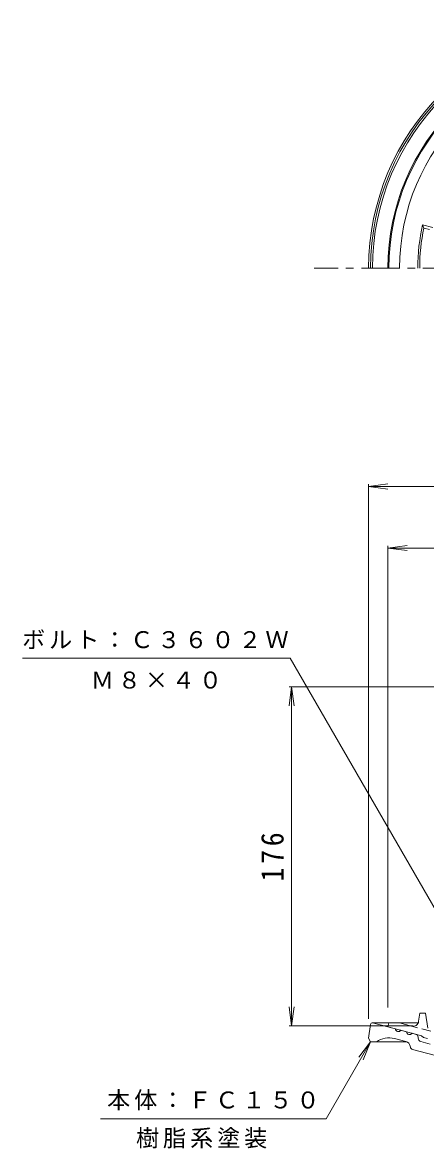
# Model space of a CAD drawing. Units: millimetres, scale not verified. Extents: x -351 to 294, y -461 to 489.
# Drawn here: x -351 to -141, y -117 to 468 of the extents above; entities that cross this region are included whole.
import ezdxf

# ---------------------------------------------------------------- set-up
doc = ezdxf.new("R2010")
doc.units = ezdxf.units.MM
doc.header["$LTSCALE"] = 4
doc.linetypes.add('CHAIN1', pattern=[8, 5, -1, 1, -1])
doc.linetypes.add('DASHED1', pattern=[1.8, 1.2, -0.6])
for name, color, linetype, lineweight in [('0-0_通り芯', 3, 'Continuous', 9), ('0-1_躯体', 2, 'Continuous', 9), ('0-4_その他', 7, 'Continuous', 9), ('0-5_寸法', 7, 'Continuous', 9)]:
    doc.layers.add(name, color=color, linetype=linetype, lineweight=lineweight)
doc.styles.add('ＭＳ ゴシック', font='')
doc.styles.get('ＭＳ ゴシック').set_extended_font_data('MS Gothic')

msp = doc.modelspace()

# ---------------------------------------------------------------- linework, layer by layer
at = {"layer": '0-0_通り芯', "linetype": 'CHAIN1'}
msp.add_line((101.209, 340.513), (-199.248, 340.513), dxfattribs=at)
at = {"layer": '0-0_通り芯'}
for p, q in [((-170.103, -52.167), (-170.993, -59.291)), ((-145.229, -51.291), (-169.11, -51.291)), ((-168.993, -51.291), (-157.137, -54.468)), ((-154.239, -55.244), (-151.342, -56.021)), ((-146.143, -57.414), (-148.444, -56.797)), ((-145.422, -58.179), (-145.06, -59.952)), ((-169.993, -61.291), (-170.993, -59.291)), ((-151.149, -61.291), (-169.993, -61.291)), ((-151.616, -61.124), (-157.614, -59.517)), ((-149.453, -63.42), (-149.339, -63.981)), ((-143.978, -61.1), (-139.008, -62.432)), ((-136.992, -68.148), (-148.257, -65.13))]:
    msp.add_line(p, q, dxfattribs=at)
for centre, radius, start, end in [((-43.493, 340.513), 127.5, 0, 180), ((-43.493, 340.513), 126.5, 0, 180), ((-43.493, 340.513), 125.5, 0, 180), ((-169.11, -52.291), 1, 90, 172.87604), ((-155.527, -54.252), 1.625, 187.61929, 322.3797), ((-149.731, -55.805), 1.625, 187.62059, 322.37891), ((-146.402, -58.38), 1, 11.56642, 75.00078), ((-160.461, -70.142), 11, 75.00029, 126.42915), ((-152.393, -64.021), 3, 11.56622, 75.00026), ((-147.869, -63.681), 1.5, 191.56641, 255.00116), ((-143.59, -59.651), 1.5, 191.5649, 254.99991)]:
    msp.add_arc(centre, radius, start, end, dxfattribs=at)
at = {"layer": '0-1_躯体'}
for p, q in [((-137.66, 361.603), (-142.977, 363.028)), ((-142.33, 361.302), (-142.977, 363.028)), ((-139.428, 360.524), (-142.33, 361.302)), ((-145.043, -50.577), (-144.493, -46.435)), ((-141.493, -46.435), (-144.493, -46.435)), ((-140.205, -54.168), (-141.493, -46.435)), ((-160.993, -53.435), (-160.493, -51.435)), ((-154.934, -51.435), (-160.493, -51.435)), ((-148.793, -53.08), (-154.934, -51.435)), ((-143.493, -58.124), (-160.993, -53.435)), ((-143.493, -58.124), (-142.493, -58.909)), ((-140.493, -59.445), (-142.493, -58.909))]:
    msp.add_line(p, q, dxfattribs=at)
at = {"layer": '0-1_躯体', "linetype": 'DASHED1'}
msp.add_line((-138.749, -55.772), (-148.793, -53.08), dxfattribs=at)
at = {"layer": '0-1_躯体'}
for centre, radius, start, end in [((-43.493, 340.513), 117.5, 0, 180), ((-43.493, 340.513), 117, 0, 180), ((-43.493, 340.513), 111.441, 0, 180), ((-43.493, 340.513), 102, 167.24748, 180), ((-43.493, 340.513), 101, 168.12157, 180), ((-148.017, -50.182), 3, 254.99991, 352.43501)]:
    msp.add_arc(centre, radius, start, end, dxfattribs=at)
at = {"layer": '0-4_その他'}
for p, q in [((-170.993, 227.107), (-161.079, 228.413)), ((-170.993, -49.291), (-170.993, 228.307)), ((-170.993, 227.107), (84.007, 227.107)), ((-170.993, 227.107), (-161.079, 225.802)), ((-160.993, 195.107), (-151.079, 196.413)), ((-160.993, -43.435), (-160.993, 196.307)), ((-160.993, 195.107), (74.007, 195.107)), ((-160.993, 195.107), (-151.079, 193.802)), ((-210.993, 123.107), (-212.298, 113.193)), ((-68.493, 123.107), (-212.193, 123.107)), ((-210.993, -52.935), (-210.993, 123.107)), ((-210.993, 123.107), (-209.688, 113.193)), ((-210.993, -52.935), (-212.298, -43.02)), ((-210.993, -52.935), (-209.688, -43.02)), ((-147.993, -52.935), (-212.193, -52.935))]:
    msp.add_line(p, q, dxfattribs=at)
at = {"layer": '0-5_寸法'}
for p, q in [((-211.788, 137.925), (-350.712, 137.925)), ((-111.493, -35.791), (-211.788, 137.925)), ((-169.993, -61.291), (-193.087, -101.291)), ((-169.993, -61.291), (-176.081, -69.225)), ((-169.993, -61.291), (-173.82, -70.53)), ((-310.169, -101.291), (-193.087, -101.291))]:
    msp.add_line(p, q, dxfattribs=at)

# ---------------------------------------------------------------- texts
at = {"layer": '0-4_その他', "color": 2, "insert": (-214.993, 22.086), "char_height": 11.73, "attachment_point": 7, "rotation": 90, "style": 'ＭＳ ゴシック'}
msp.add_mtext('\\T1.27;\\W0.9;176', dxfattribs=at)
at = {"layer": '0-5_寸法', "char_height": 8.798, "attachment_point": 7, "style": 'ＭＳ ゴシック'}
for s, insert in [('\\T1.17;ボルト：Ｃ３６０２Ｗ', (-350.929, 142.667)), ('\\T1.17;Ｍ８×４０', (-315.25, 122.057)), ('\\T1.17;本体：ＦＣ１５０', (-306.783, -96.775)), ('\\T1.17;樹脂系塗装', (-291.787, -116.608))]:
    msp.add_mtext(s, dxfattribs=dict(at, insert=insert))

doc.saveas('drawing.dxf')
